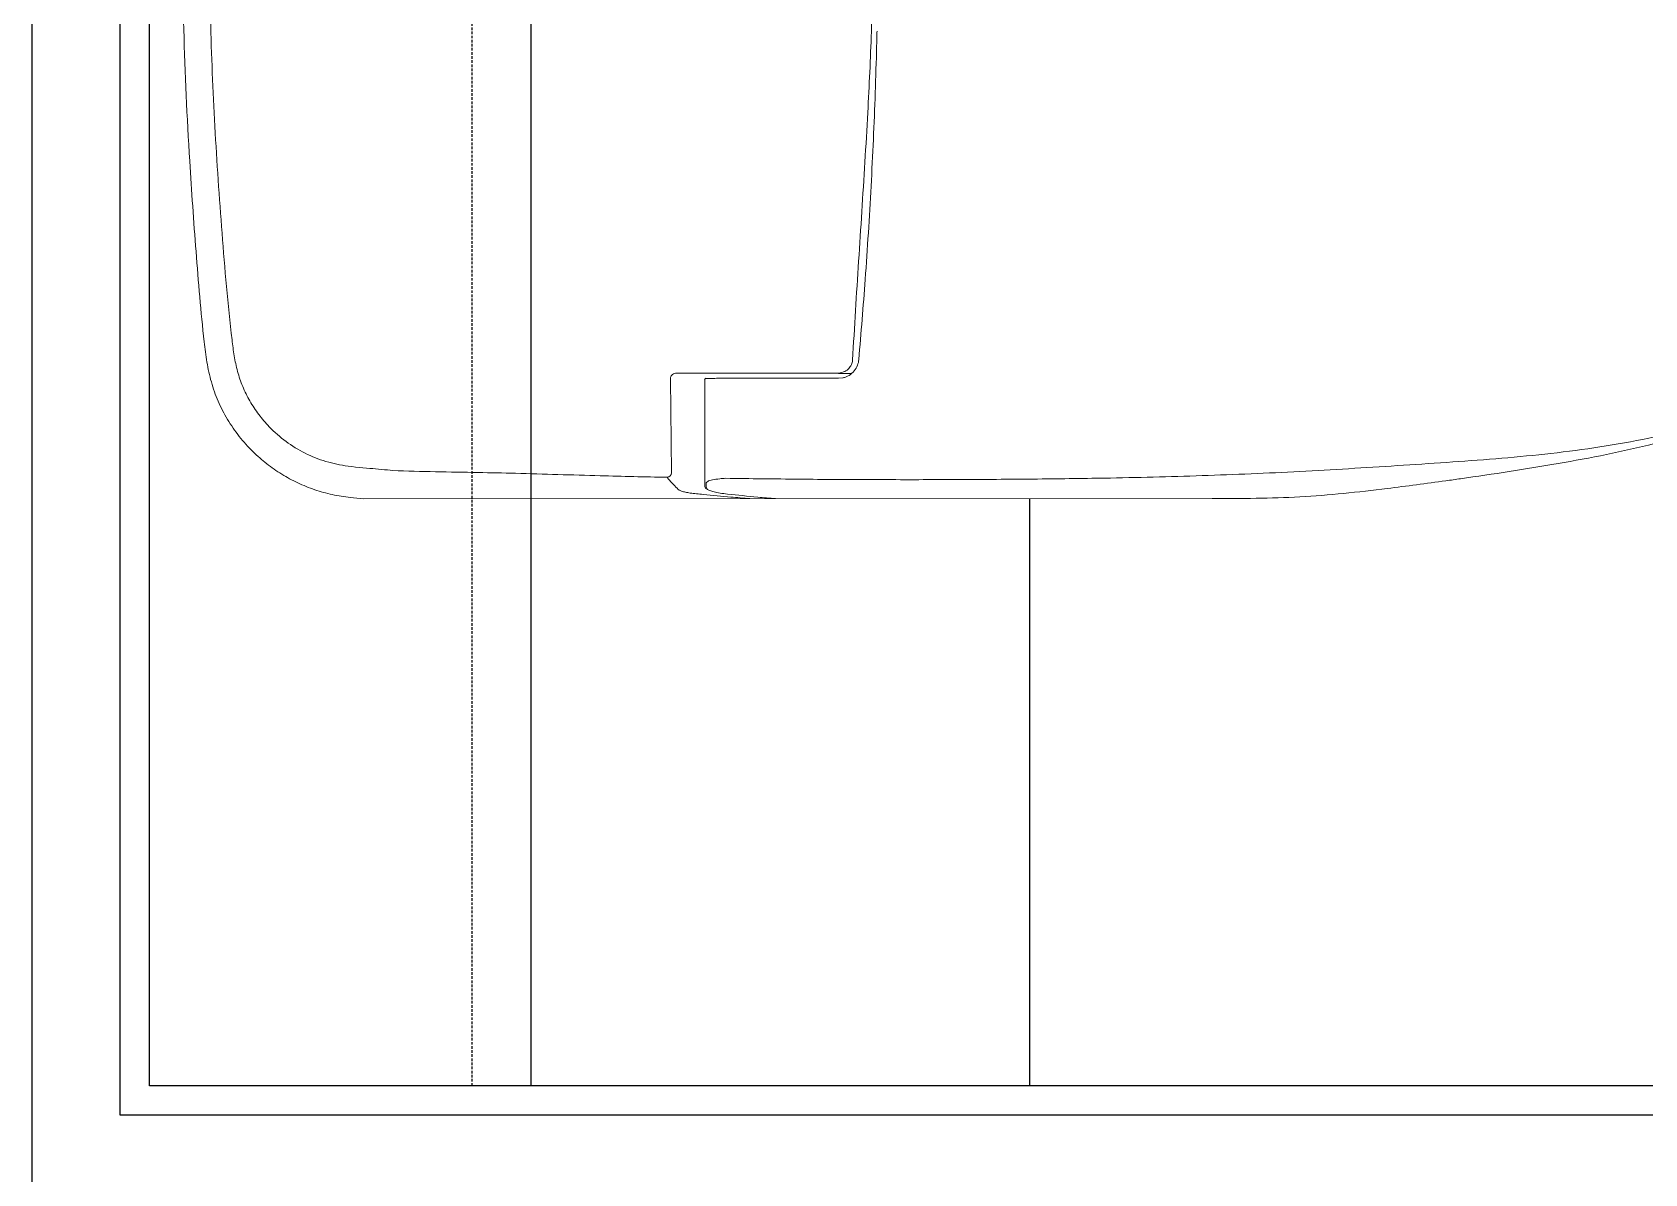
# Model space of a CAD drawing. Header units: millimetres. Extents: x 18456 to 179493, y -203649 to 469211.
# Drawn here: x 141840 to 142389, y -182449 to -182060 of the extents above; entities that cross this region are included whole.
import ezdxf

# ---------------------------------------------------------------- set-up
doc = ezdxf.new("R2010")
doc.units = ezdxf.units.MM
doc.linetypes.add('X-평면도(기본형)$0$HID', pattern=[2.8, 1.8, -1])
for name, color, linetype, true_color in [('X-평면도(기본형)$0$FIN', 9, 'Continuous', 0x808080), ('X-평면도(기본형)$0$FUR', 6, 'Continuous', 0xff00ff), ('X-평면도(기본형)$0$MC', 7, 'Continuous', 0x7f7fff), ('X-평면도(기본형)$0$TIL', 5, 'Continuous', 0x0000ff), ('X-평면도(기본형)$0$W1', 2, 'Continuous', 0xffff00)]:
    doc.layers.add(name, color=color, linetype=linetype, true_color=true_color)

# ---------------------------------------------------------------- blocks, each defined once
blk = doc.blocks.new('X-평면도(기본형)$0$IW990')
at = {"layer": 'X-평면도(기본형)$0$FUR', "linetype": 'Continuous', "lineweight": 15}
for p, q in [((238356.32, 46380.14), (238645.63, 46380.22)), ((238528.57, 46376.91), (238528.88, 46376.38)), ((238529.37, 46374.33), (238529.37, 46375.88)), ((238529.37, 46375.88), (238529.38, 46339.67)), ((238540.72, 46371.43), (238541.04, 46339.38)), ((238482.16, 46338.99), (238482.23, 46338.99)), ((238482.23, 46338.99), (238483.79, 46339.16)), ((238529.38, 46339.67), (238529.38, 46339.67)), ((238476.83, 46332.8), (238476.83, 46332.81))]:
    blk.add_line(p, q, dxfattribs=at)
for centre, radius, start, end in [((238542.24, 46371.38), 1.52, 91.2925, 178.1461), ((238528.89, 46339.67), 0.498, 270.0164, 0.0144)]:
    blk.add_arc(centre, radius, start, end, dxfattribs=at)
for points, knots in [([(238148.71, 46341.48), (238153.12, 46343.46, 0), (238161.95, 46347.43, 0), (238175.57, 46352.5, 0), (238190.07, 46357.29, 0), (238205.53, 46361.55, 0), (238221.93, 46365.22, 0), (238238.46, 46368.3, 0), (238255.06, 46370.96, 0), (238267.82, 46372.83, 0), (238281.69, 46374.81, 0), (238299.93, 46377.2, 0), (238326.46, 46380.12, 0), (238346.36, 46380.13, 0), (238356.32, 46380.14, 0)], [0, 0, 0, 0, 0.0682173, 0.1364846, 0.2047249, 0.2836288, 0.3625896, 0.4416482, 0.5207491, 0.5997706, 0.6235152, 0.718497, 0.8592532, 1, 1, 1, 1]), ([(238505.22, 46380.18), (238507.26, 46380.02, 0), (238512.82, 46379.55, 0), (238518.17, 46378.99, 0), (238521.58, 46378.63, 0)], [0.7360237, 0.7360237, 0.7360237, 0.7360237, 0.831555, 1, 1, 1, 1]), ([(238532.21, 46378.52), (238531.43, 46378.6, 0), (238527.52, 46378.99, 0), (238521.44, 46379.56, 0), (238516.14, 46380.01, 0), (238513.97, 46380.18, 0)], [0, 0, 0, 0, 0.0818884, 0.4094436, 0.6360215, 0.6360215, 0.6360215, 0.6360215]), ([(238707.62, 46175.48), (238707.48, 46190.43, 0), (238707.21, 46220.32, 0), (238705.37, 46260.49, 0), (238702.83, 46295.96, 0), (238700.96, 46318.81, 0), (238699.18, 46333.65, 0), (238697.7, 46340.45, 0), (238695.39, 46347.04, 0), (238692.14, 46353.25, 0), (238688.15, 46359.04, 0), (238683.63, 46364.09, 0), (238678.74, 46368.37, 0), (238673.62, 46371.94, 0), (238668.14, 46374.91, 0), (238662.35, 46377.23, 0), (238656.35, 46378.91, 0), (238650.73, 46379.75, 0), (238647.15, 46380.1, 0), (238645.63, 46380.22, 0)], [0, 0, 0, 0, 0.0952782, 0.1905564, 0.2562525, 0.3219487, 0.3367094, 0.3514838, 0.3661826, 0.3810752, 0.3960284, 0.4109212, 0.424131, 0.4373829, 0.4505928, 0.4638002, 0.4770496, 0.4902568, 0.4999552, 0.4999552, 0.4999552, 0.4999552]), ([(238522.21, 46373.25), (238513.85, 46373.36, 0), (238497.13, 46373.58, 0), (238472.06, 46373.72, 0), (238447.03, 46373.72, 0), (238422.1, 46373.57, 0), (238394.37, 46373.26, 0), (238363.91, 46372.57, 0), (238330.63, 46371.24, 0), (238302.91, 46369.57, 0), (238280.66, 46368.11, 0), (238263.91, 46366.97, 0), (238247.15, 46365.52, 0), (238230.42, 46363.58, 0), (238213.75, 46360.95, 0), (238196.51, 46357.27, 0), (238178.78, 46352.26, 0), (238160.69, 46345.85, 0), (238142.99, 46338.25, 0), (238125.81, 46329.52, 0), (238110.99, 46320.67, 0), (238098.31, 46312.19, 0), (238087.59, 46304.38, 0), (238077.28, 46296.02, 0), (238067.51, 46287.06, 0), (238058.59, 46277.64, 0), (238050.64, 46267.7, 0), (238043.71, 46257.32, 0), (238037.64, 46246.41, 0), (238032.59, 46235.02, 0), (238029.43, 46226.59, 0), (238028.25, 46221.91, 0), (238028.12, 46221.52, 0)], [0, 0, 0, 0, 0.045045, 0.090113, 0.135167, 0.180192, 0.2252, 0.286412, 0.347638, 0.408861, 0.439659, 0.470514, 0.501361, 0.532157, 0.562894, 0.593613, 0.628106, 0.662718, 0.697369, 0.73198, 0.766473, 0.790174, 0.813941, 0.837696, 0.861396, 0.885041, 0.907276, 0.929591, 0.951906, 0.974141, 0.996378, 1, 1, 1, 1]), ([(238521.58, 46378.63), (238522.45, 46378.52, 0), (238524.21, 46378.3, 0), (238526.22, 46377.89, 0), (238527.78, 46377.43, 0), (238528.31, 46377.09, 0), (238528.57, 46376.91, 0)], [0, 0, 0, 0, 0.246429, 0.500051, 0.746502, 1, 1, 1, 1]), ([(238528.88, 46374.82), (238528.77, 46374.64, 0), (238528.55, 46374.28, 0), (238526.85, 46373.78, 0), (238524.62, 46373.43, 0), (238522.9, 46373.3, 0), (238522.21, 46373.25, 0)], [0, 0, 0, 0, 0.273347, 0.546758, 0.817329, 1, 1, 1, 1]), ([(238528.88, 46376.38), (238528.88, 46376.33, 0), (238528.88, 46376.08, 0), (238528.88, 46375.57, 0), (238528.88, 46375.09, 0), (238528.88, 46374.82, 0)], [0, 0, 0, 0, 0.099169, 0.495843, 1, 1, 1, 1]), ([(238528.95, 46376.72), (238529.07, 46376.61, 0), (238529.3, 46376.39, 0), (238529.34, 46376.05, 0), (238529.37, 46375.88, 0)], [0, 0, 0, 0, 0.48558, 1, 1, 1, 1]), ([(238529.37, 46374.33), (238529.38, 46371.32, 0), (238529.38, 46365.54, 0), (238529.38, 46357.02, 0), (238529.38, 46348.47, 0), (238529.38, 46342.71, 0), (238529.38, 46339.67, 0)], [0, 0, 0, 0, 0.259955, 0.500103, 0.737095, 1, 1, 1, 1]), ([(238538.36, 46377.07), (238538.28, 46377.13, 0), (238538.04, 46377.33, 0), (238537.31, 46377.64, 0), (238536.02, 46377.97, 0), (238534.33, 46378.28, 0), (238532.93, 46378.44, 0), (238532.21, 46378.52, 0)], [0, 0, 0, 0, 0.111376, 0.330422, 0.555707, 0.77467, 1, 1, 1, 1]), ([(238542.2, 46372.9), (238542.06, 46373.08, 0), (238541.33, 46373.94, 0), (238540.05, 46375.38, 0), (238538.91, 46376.51, 0), (238538.36, 46377.07, 0)], [0, 0, 0, 0, 0.113423, 0.567128, 1, 1, 1, 1]), ([(238606.59, 46371.27), (238602.34, 46371.35, 0), (238588.46, 46371.63, 0), (238566.99, 46372.39, 0), (238549.79, 46372.75, 0), (238542.2, 46372.9, 0)], [0, 0, 0, 0, 0.197592, 0.645954, 1, 1, 1, 1]), ([(238641.54, 46370.04), (238640.2, 46370.17, 0), (238634.04, 46370.76, 0), (238622.98, 46371.01, 0), (238612.66, 46371.14, 0), (238607.2, 46371.26, 0), (238606.59, 46371.27, 0)], [0, 0, 0, 0, 0.115482, 0.531369, 0.947807, 1, 1, 1, 1]), ([(238698.33, 46180.24), (238698.23, 46192.42, 0), (238698.03, 46216.78, 0), (238696.52, 46253.29, 0), (238694.02, 46289.73, 0), (238691.77, 46315.81, 0), (238689.85, 46331.51, 0), (238688.72, 46336.84, 0), (238686.97, 46342.03, 0), (238684.5, 46346.94, 0), (238681.46, 46351.55, 0), (238677.44, 46356.29, 0), (238672.21, 46360.85, 0), (238665.69, 46364.86, 0), (238658.55, 46367.73, 0), (238650.08, 46369.43, 0), (238644.03, 46369.82, 0), (238641.54, 46370.04, 0)], [0, 0, 0, 0, 0.165801, 0.331607, 0.497398, 0.663183, 0.687934, 0.712702, 0.737346, 0.762467, 0.787683, 0.812808, 0.847589, 0.88237, 0.917375, 0.952378, 1, 1, 1, 1]), ([(238476.83, 46332.81), (238476.87, 46333.13, 0), (238477.01, 46334.12, 0), (238477.69, 46335.8, 0), (238479.12, 46337.55, 0), (238480.76, 46338.58, 0), (238481.83, 46338.89, 0), (238482.16, 46338.99, 0)], [0, 0, 0, 0, 0.113811, 0.345518, 0.613165, 0.880162, 1, 1, 1, 1]), ([(238484.3, 46337.46), (238483.52, 46337.37, 0), (238482.13, 46337.22, 0), (238480.51, 46336.17, 0), (238479.47, 46334.89, 0), (238479.05, 46333.76, 0), (238478.99, 46333.1, 0), (238478.97, 46332.95, 0)], [0, 0, 0, 0, 0.3042149, 0.5391397, 0.7379162, 0.9427692, 1, 1, 1, 1]), ([(238484.3, 46337.46), (238483.65, 46337.48, 0), (238482.59, 46337.52, 0), (238480.96, 46337.56, 0), (238479.88, 46337.57, 0), (238479.41, 46337.58, 0)], [0, 0, 0, 0, 0.480134, 0.775628, 1, 1, 1, 1]), ([(238483.79, 46339.16), (238489.6, 46339.16, 0), (238501.21, 46339.17, 0), (238512.86, 46339.17, 0), (238518.68, 46339.17, 0)], [0, 0, 0, 0, 0.499902, 1, 1, 1, 1]), ([(238539, 46337.39), (238529.87, 46337.4, 0), (238511.61, 46337.42, 0), (238493.41, 46337.45, 0), (238484.3, 46337.46, 0)], [0, 0, 0, 0, 0.4999236, 1, 1, 1, 1]), ([(238518.68, 46339.17), (238519.75, 46339.17, 0), (238521.88, 46339.17, 0), (238524.83, 46339.17, 0), (238527.14, 46339.18, 0), (238528.62, 46339.18, 0), (238528.8, 46339.18, 0), (238528.89, 46339.18, 0)], [0, 0, 0, 0, 0.20342, 0.4068306, 0.6105684, 0.8151346, 1, 1, 1, 1]), ([(238528.89, 46339.18), (238528.95, 46339.18, 0), (238529.08, 46339.2, 0), (238529.25, 46339.31, 0), (238529.36, 46339.48, 0), (238529.38, 46339.61, 0), (238529.38, 46339.67, 0)], [0, 0, 0, 0, 0.2499993, 0.5, 0.7500007, 1, 1, 1, 1]), ([(238541.04, 46339.38), (238541.04, 46339.23, 0), (238541.02, 46338.87, 0), (238540.79, 46338.31, 0), (238540.33, 46337.8, 0), (238539.7, 46337.45, 0), (238539.24, 46337.41, 0), (238539, 46337.39, 0)], [0, 0, 0, 0, 0.135907, 0.34197, 0.554556, 0.775331, 1, 1, 1, 1]), ([(238470.63, 46220.9), (238470.63, 46221.23, 0), (238470.67, 46222.89, 0), (238470.85, 46229.87, 0), (238471.21, 46241.82, 0), (238472.06, 46263.07, 0), (238473.2, 46284.29, 0), (238474.87, 46309.31, 0), (238476.07, 46323.69, 0), (238476.83, 46332.8, 0)], [0, 0, 0, 0, 0.008884, 0.044422, 0.186575, 0.328729, 0.613054, 0.755208, 1, 1, 1, 1]), ([(238478.97, 46332.95), (238478.64, 46327.33, 0), (238477.64, 46310.48, 0), (238475.8, 46282.36, 0), (238473.82, 46250.66, 0), (238472.43, 46221, 0), (238471.87, 46198.19, 0), (238471.76, 46184.58, 0), (238471.75, 46180.17, 0)], [0, 0, 0, 0, 0.0552666, 0.1658888, 0.2765103, 0.3666384, 0.4567946, 0.5000016, 0.5000016, 0.5000016, 0.5000016])]:
    blk.add_open_spline(points, degree=3, knots=knots, dxfattribs=at)
blk = doc.blocks.new('X-평면도(기본형)$0$ba15001400')
at = {"layer": 'X-평면도(기본형)$0$FUR', "linetype": 'X-평면도(기본형)$0$HID', "ltscale": 0.5}
blk.add_line((0, 110), (1400, 110), dxfattribs=at)
at = {"layer": 'X-평면도(기본형)$0$FUR'}
blk.add_lwpolyline([(1400, 0), (1400, 130), (0, 130), (0, 0)], close=True, dxfattribs=at)
at = {"layer": 'X-평면도(기본형)$0$MC'}
blk.add_lwpolyline([(1400, 0), (1400, 300), (2300, 300), (2300, 1500), (1400, 1500), (0, 1500), (0, 0)], close=True, dxfattribs=at)
at = {"layer": 'X-평면도(기본형)$0$TIL'}
blk.add_line((199.88, 300), (0, 300), dxfattribs=at)
at = {"layer": 'X-평면도(기본형)$0$FUR', "xscale": -1, "rotation": 90}
blk.add_blockref('X-평면도(기본형)$0$IW990', (46580.28, 238718.61), dxfattribs=at)

msp = doc.modelspace()

# ---------------------------------------------------------------- linework, layer by layer
at = {"layer": 'X-평면도(기본형)$0$FIN'}
for p, q in [((141869.57, -182429.15), (141869.57, -181009.15)), ((143529.57, -182429.15), (141869.57, -182429.15))]:
    msp.add_line(p, q, dxfattribs=at)
at = {"layer": 'X-평면도(기본형)$0$W1'}
msp.add_line((141839.57, -182569.15), (141839.57, -180889.15), dxfattribs=at)

# ---------------------------------------------------------------- block references
at = {"xscale": -1, "rotation": 270}
msp.add_blockref('X-평면도(기본형)$0$ba15001400', (141879.57, -182419.15), dxfattribs=at)

doc.saveas('drawing.dxf')
